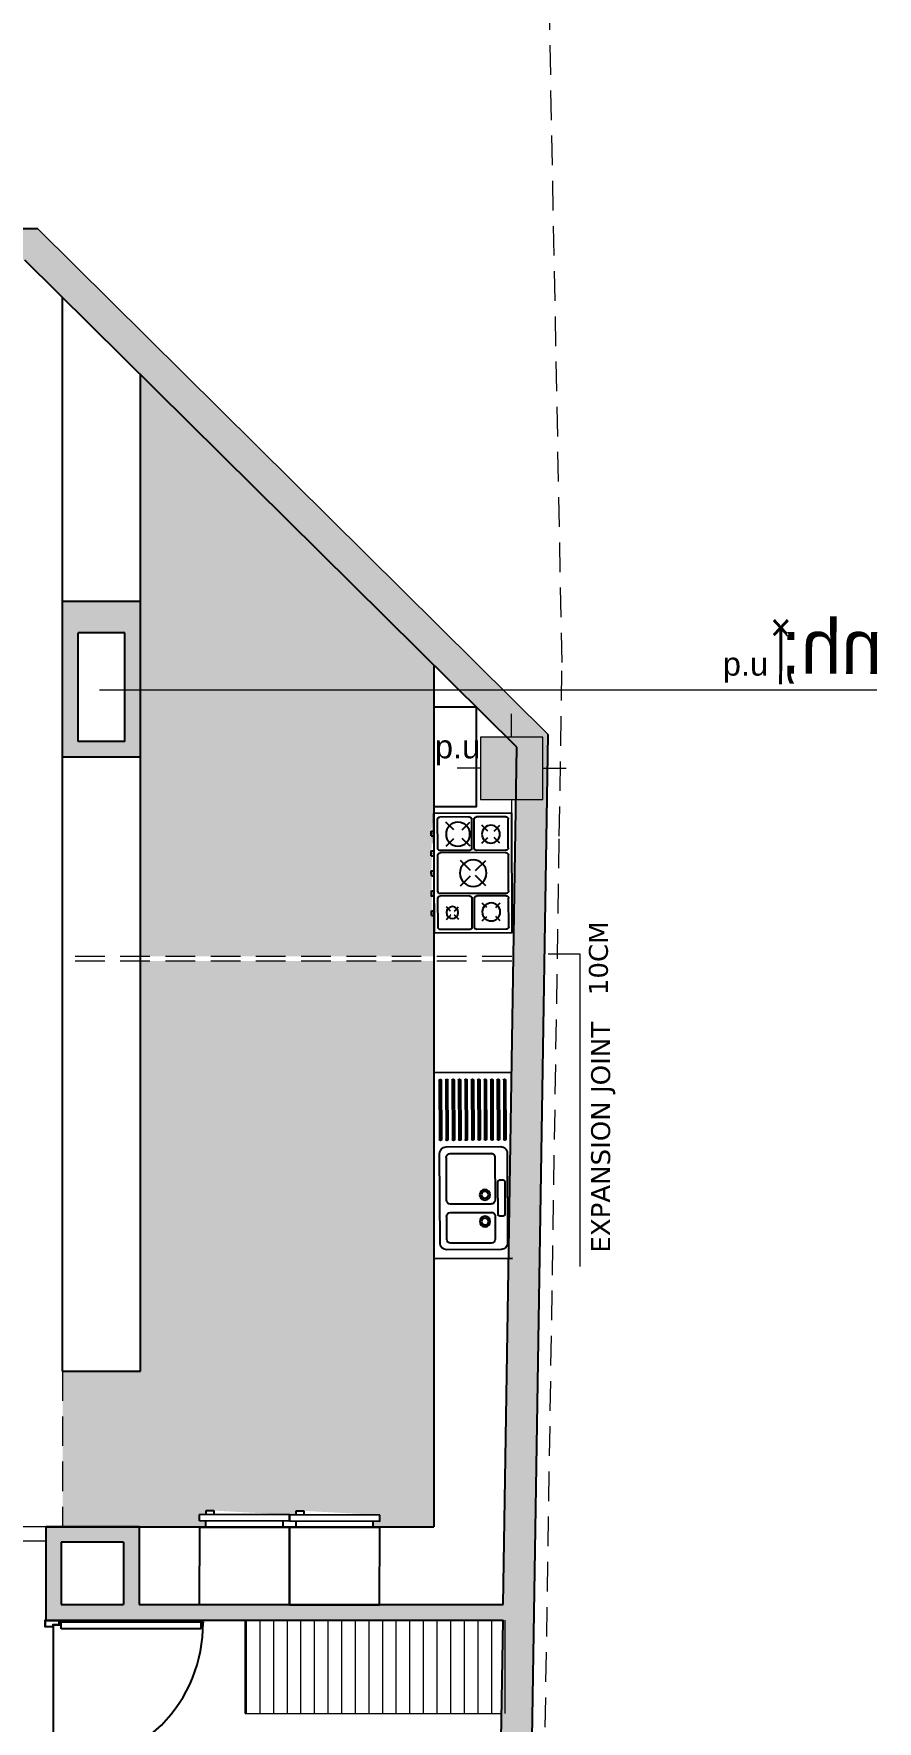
# Model space of a CAD drawing. Header units: inches. Extents: x 70 to 1974, y -315 to 363.
# Drawn here: x 1307.62 to 1313.04, y 192.96 to 203.8 of the extents above; entities that cross this region are included whole.
import ezdxf

# ---------------------------------------------------------------- set-up
doc = ezdxf.new("R2010")
doc.units = ezdxf.units.IN
doc.header["$MEASUREMENT"] = 0
doc.linetypes.add('DASHDOT', pattern=[1, 0.5, -0.25, 0, -0.25])
doc.linetypes.add('DASHED2', pattern=[9.525, 6.35, -3.175])
for name, color, linetype, lineweight in [('1', 19, 'Continuous', 5), ('coulmn', 146, 'Continuous', 13), ('Furniture Movable', 8, 'Continuous', 9), ('hidden line', 252, 'Continuous', 5), ('LAYER1', 8, 'Continuous', 9)]:
    doc.layers.add(name, color=color, linetype=linetype, lineweight=lineweight)
doc.layers.add('AX', color=7, linetype='Continuous', lineweight=18, true_color=0xb7ad8f)
doc.layers.add('moble', color=7, linetype='Continuous', lineweight=5, true_color=0x32414e)
for name, color, linetype in [('elev', 8, 'Continuous'), ('fer', 8, 'Continuous'), ('fernesher  01', 8, 'Continuous'), ('Fur', 1, 'Continuous'), ('HATCH', 253, 'Continuous')]:
    doc.layers.add(name, color=color, linetype=linetype)
doc.styles.add('dimention-1', font='arial.ttf', dxfattribs={"height": 1})
doc.styles.add('FARSI', font='kamran.shx', dxfattribs={"height": 0.35})
doc.styles.add('STYLE7', font='verdana.ttf')

# ---------------------------------------------------------------- blocks, each defined once
blk = doc.blocks.new('DR100K')
at = {"color": 0}
blk.add_line((-0.046, -0.052), (-0.954, -0.052), dxfattribs=at)
at = {"color": 0, "linetype": 'Continuous'}
for p, q in [((-0.059, -0.573), (-0.059, -0.107)), ((-0.059, -0.107), (-0.02, -0.107)), ((-0.019, -0.107), (-0.019, -0.092)), ((-0.019, -0.092), (-0.011, -0.092)), ((-0.011, -0.092), (-0.011, -0.573)), ((-0.059, -1.039), (-0.059, -0.573)), ((-0.011, -0.573), (-0.011, -1.054)), ((-0.02, -1.039), (-0.059, -1.039)), ((-0.019, -1.054), (-0.019, -1.039)), ((-0.011, -1.054), (-0.019, -1.054))]:
    blk.add_line(p, q, dxfattribs=at)
for points in [[(-0.954, -0.052), (-0.954, 0), (-1, 0), (-1, -0.092), (-0.966, -0.092), (-0.966, -0.052)], [(-0.046, -0.052), (-0.046, 0), (0, 0), (0, -0.092), (-0.034, -0.092), (-0.034, -0.052)], [(-0.956, -0.051), (-0.956, -0.002), (-0.998, -0.002), (-0.998, -0.09), (-0.968, -0.09), (-0.968, -0.051)], [(-0.044, -0.051), (-0.044, -0.002), (-0.002, -0.002), (-0.002, -0.09), (-0.032, -0.09), (-0.032, -0.051)]]:
    blk.add_lwpolyline(points, close=True, dxfattribs=at)
blk.add_arc((-0.029, -0.103), 0.951, 179.3821, 270.6161, dxfattribs=at)
blk = doc.blocks.new('REFREJRATOR')
at = {"layer": 'fer', "linetype": 'Continuous'}
for p, q in [((0, 0), (-0.643, 0)), ((-0.643, 0), (-0.643, -0.551)), ((0, -0.551), (0, 0)), ((-0.643, -0.551), (0, -0.551)), ((-0.643, -0.597), (-0.643, -0.643)), ((-0.643, -0.597), (0, -0.597)), ((-0.597, -0.551), (-0.597, -0.597)), ((-0.046, -0.551), (-0.046, -0.597)), ((0, -0.597), (0, -0.643)), ((-0.643, -0.643), (0, -0.643)), ((-0.101, -0.671), (-0.101, -0.643)), ((-0.047, -0.671), (-0.101, -0.671)), ((-0.047, -0.643), (-0.047, -0.671))]:
    blk.add_line(p, q, dxfattribs=at)
blk = doc.blocks.new('GAZ')
at = {"layer": '1'}
h = blk.add_hatch(color=256, dxfattribs=at)
h.paths.add_polyline_path([(-0.853, -0.65), (-0.853, -0.674), (-0.813, -0.674), (-0.813, -0.65)])
h.paths.add_polyline_path([(-0.647, -0.674), (-0.647, -0.65), (-0.687, -0.65), (-0.687, -0.674)])
h.paths.add_polyline_path([(-0.48, -0.674), (-0.48, -0.65), (-0.52, -0.65), (-0.52, -0.674)])
h.paths.add_polyline_path([(-0.313, -0.674), (-0.313, -0.65), (-0.353, -0.65), (-0.353, -0.674)])
h.paths.add_polyline_path([(-0.187, -0.65), (-0.187, -0.674), (-0.147, -0.674), (-0.147, -0.65)])
at = {"layer": 'fer', "linetype": 'Continuous'}
for p, q in [((-1, 0), (0, 0)), ((-1, 0), (-1, -0.65)), ((0, 0), (0, -0.65)), ((-1, -0.65), (0, -0.65))]:
    blk.add_line(p, q, dxfattribs=at)
at = {"layer": 'fernesher  01', "linetype": 'Continuous'}
for p, q in [((-0.97, -0.05), (-0.97, -0.295)), ((-0.95, -0.03), (-0.71, -0.03)), ((-0.9, -0.1), (-0.863, -0.138)), ((-0.788, -0.138), (-0.75, -0.1)), ((-0.69, -0.05), (-0.69, -0.295)), ((-0.67, -0.05), (-0.67, -0.6)), ((-0.65, -0.03), (-0.35, -0.03)), ((-0.33, -0.05), (-0.33, -0.6)), ((-0.31, -0.05), (-0.31, -0.295)), ((-0.29, -0.03), (-0.05, -0.03)), ((-0.25, -0.1), (-0.202, -0.148)), ((-0.149, -0.149), (-0.1, -0.1)), ((-0.03, -0.05), (-0.03, -0.295)), ((-0.9, -0.25), (-0.863, -0.213)), ((-0.788, -0.213), (-0.75, -0.25)), ((-0.606, -0.219), (-0.521, -0.304)), ((-0.479, -0.304), (-0.394, -0.219)), ((-0.25, -0.25), (-0.202, -0.202)), ((-0.149, -0.201), (-0.1, -0.25)), ((-0.97, -0.355), (-0.97, -0.6)), ((-0.95, -0.315), (-0.71, -0.315)), ((-0.95, -0.335), (-0.71, -0.335)), ((-0.69, -0.355), (-0.69, -0.6)), ((-0.606, -0.431), (-0.521, -0.346)), ((-0.479, -0.346), (-0.394, -0.431)), ((-0.31, -0.355), (-0.31, -0.6)), ((-0.29, -0.315), (-0.05, -0.315)), ((-0.29, -0.335), (-0.05, -0.335)), ((-0.274, -0.35), (-0.209, -0.415)), ((-0.138, -0.415), (-0.074, -0.35)), ((-0.03, -0.355), (-0.03, -0.6)), ((-0.887, -0.447), (-0.851, -0.481)), ((-0.887, -0.548), (-0.851, -0.514)), ((-0.816, -0.481), (-0.78, -0.447)), ((-0.816, -0.514), (-0.78, -0.548)), ((-0.274, -0.55), (-0.209, -0.485)), ((-0.138, -0.485), (-0.074, -0.55)), ((-0.95, -0.62), (-0.71, -0.62)), ((-0.853, -0.674), (-0.853, -0.65)), ((-0.853, -0.674), (-0.853, -0.65)), ((-0.853, -0.674), (-0.853, -0.65)), ((-0.853, -0.674), (-0.813, -0.674)), ((-0.813, -0.674), (-0.813, -0.65)), ((-0.687, -0.674), (-0.687, -0.65)), ((-0.687, -0.674), (-0.647, -0.674)), ((-0.65, -0.62), (-0.35, -0.62)), ((-0.647, -0.674), (-0.647, -0.65)), ((-0.52, -0.674), (-0.52, -0.65)), ((-0.52, -0.674), (-0.48, -0.674)), ((-0.48, -0.674), (-0.48, -0.65)), ((-0.353, -0.674), (-0.353, -0.65)), ((-0.353, -0.674), (-0.313, -0.674)), ((-0.313, -0.674), (-0.313, -0.65)), ((-0.29, -0.62), (-0.05, -0.62)), ((-0.187, -0.674), (-0.187, -0.65)), ((-0.187, -0.674), (-0.147, -0.674)), ((-0.147, -0.674), (-0.147, -0.65))]:
    blk.add_line(p, q, dxfattribs=at)
for points in [[(-0.851, -0.48), (-0.851, -0.481)], [(-0.851, -0.514), (-0.851, -0.515)], [(-0.816, -0.481), (-0.816, -0.48)], [(-0.816, -0.515), (-0.816, -0.514)]]:
    blk.add_lwpolyline(points, dxfattribs=at)
for centre, radius in [((-0.825, -0.175), 0.075), ((-0.175, -0.175), 0.075), ((-0.5, -0.325), 0.111), ((-0.174, -0.45), 0.1), ((-0.829, -0.5), 0.05)]:
    blk.add_circle(centre, radius, dxfattribs=at)
for centre, start, end in [((-0.95, -0.05), 90, 180), ((-0.71, -0.05), 0, 90), ((-0.65, -0.05), 90, 180), ((-0.35, -0.05), 0, 90), ((-0.29, -0.05), 90, 180), ((-0.05, -0.05), 0, 90), ((-0.95, -0.295), 180, 270), ((-0.95, -0.355), 90, 180), ((-0.71, -0.295), 270, 0), ((-0.71, -0.355), 0, 90), ((-0.29, -0.295), 180, 270), ((-0.29, -0.355), 90, 180), ((-0.05, -0.295), 270, 360), ((-0.05, -0.355), 0, 90), ((-0.95, -0.6), 180, 270), ((-0.71, -0.6), 270, 0), ((-0.65, -0.6), 180, 270), ((-0.35, -0.6), 270, 0), ((-0.29, -0.6), 180, 270), ((-0.05, -0.6), 270, 0)]:
    blk.add_arc(centre, 0.02, start, end, dxfattribs=at)
for p in [(-0.833, -0.674), (-0.687, -0.674), (-0.5, -0.674), (-0.333, -0.674), (-0.167, -0.674)]:
    blk.add_point(p, dxfattribs=at)
blk = doc.blocks.new('AAAA')
at = {"layer": 'AX'}
h = blk.add_hatch(color=256, dxfattribs=at)
h.dxf.hatch_style = 1
h.paths.add_polyline_path([(0.7, 0.623), (0.3, 0.623), (0.3, 0.223), (0.7, 0.223)])
at = {"layer": 'AX', "linetype": 'DASHDOT'}
for p, q in [((0.5, 0.623), (0.5, 0.773)), ((0.3, 0.423), (0.15, 0.423)), ((0.7, 0.423), (0.85, 0.423)), ((0.5, 0.223), (0.5, 0.073))]:
    blk.add_line(p, q, dxfattribs=at)
at = {"layer": 'AX'}
blk.add_lwpolyline([(0.3, 0.223), (0.7, 0.223), (0.7, 0.623), (0.3, 0.623)], close=True, dxfattribs=at)
blk = doc.blocks.new('s3')
at = {"layer": 'AX', "linetype": 'Continuous'}
blk.add_blockref('AAAA', (248.848, 23.982), dxfattribs=at)
blk = doc.blocks.new('eg')
at = {"layer": 'Fur', "color": 252}
for p, q in [((0, 0.5), (0, 0)), ((0.683, 0.469), (0.1, 0.469)), ((0.275, 0.44), (0.275, 0.42)), ((0.497, 0.452), (0.287, 0.452)), ((0.509, 0.42), (0.509, 0.44)), ((1.156, 0.46), (0.773, 0.46)), ((1.156, 0.448), (0.773, 0.448)), ((1.204, 0.5), (1.204, 0)), ((0.058, 0.427), (0.058, 0.073)), ((0.1, 0.363), (0.1, 0.1)), ((0.274, 0.389), (0.126, 0.389)), ((0.287, 0.408), (0.497, 0.408)), ((0.299, 0.1), (0.299, 0.363)), ((0.353, 0.363), (0.353, 0.1)), ((0.656, 0.389), (0.379, 0.389)), ((0.681, 0.1), (0.681, 0.363)), ((0.725, 0.073), (0.725, 0.427)), ((1.156, 0.419), (0.773, 0.419)), ((1.156, 0.406), (0.773, 0.406)), ((1.156, 0.377), (0.773, 0.377)), ((1.156, 0.364), (0.773, 0.364)), ((1.156, 0.335), (0.773, 0.335)), ((1.156, 0.323), (0.773, 0.323)), ((1.156, 0.294), (0.773, 0.294)), ((1.156, 0.281), (0.773, 0.281)), ((1.156, 0.252), (0.773, 0.252)), ((1.156, 0.239), (0.773, 0.239)), ((1.156, 0.21), (0.773, 0.21)), ((1.156, 0.198), (0.773, 0.198)), ((1.156, 0.169), (0.773, 0.169)), ((1.156, 0.156), (0.773, 0.156)), ((1.156, 0.127), (0.773, 0.127)), ((1.156, 0.114), (0.773, 0.114)), ((0.1, 0.031), (0.683, 0.031)), ((0.126, 0.075), (0.274, 0.075)), ((0.379, 0.075), (0.656, 0.075)), ((1.156, 0.085), (0.773, 0.085)), ((1.156, 0.073), (0.773, 0.073)), ((1.156, 0.044), (0.773, 0.044)), ((1.156, 0.031), (0.773, 0.031))]:
    blk.add_line(p, q, dxfattribs=at)
for centre, radius in [((0.24, 0.323), 0.034), ((0.24, 0.323), 0.0223), ((0.413, 0.323), 0.034), ((0.413, 0.323), 0.0223)]:
    blk.add_circle(centre, radius, dxfattribs=at)
for centre, radius, start, end in [((0.1, 0.427), 0.0418, 90, 180), ((0.287, 0.44), 0.0124, 90, 180), ((0.497, 0.44), 0.0124, 0, 90), ((0.683, 0.427), 0.0418, 0, 90), ((0.773, 0.454), 0.00625, 90, 270), ((1.156, 0.454), 0.00625, 270, 90), ((0.126, 0.363), 0.0257, 90, 180), ((0.274, 0.363), 0.0257, 0, 90), ((0.287, 0.42), 0.0124, 180, 270), ((0.379, 0.363), 0.0257, 90, 180), ((0.497, 0.42), 0.0124, 270, 0), ((0.656, 0.363), 0.0257, 0, 90), ((0.773, 0.412), 0.00625, 90, 270), ((0.773, 0.371), 0.00625, 90, 270), ((0.773, 0.329), 0.00625, 90, 270), ((1.156, 0.412), 0.00625, 270, 90), ((1.156, 0.371), 0.00625, 270, 90), ((1.156, 0.329), 0.00625, 270, 90), ((0.773, 0.287), 0.00625, 90, 270), ((0.773, 0.246), 0.00625, 90, 270), ((1.156, 0.287), 0.00625, 270, 90), ((1.156, 0.246), 0.00625, 270, 90), ((0.773, 0.204), 0.00625, 90, 270), ((0.773, 0.162), 0.00625, 90, 270), ((0.773, 0.121), 0.00625, 90, 270), ((1.156, 0.204), 0.00625, 270, 90), ((1.156, 0.162), 0.00625, 270, 90), ((1.156, 0.121), 0.00625, 270, 90), ((0.1, 0.073), 0.0418, 180, 270), ((0.126, 0.1), 0.0257, 180, 270), ((0.274, 0.1), 0.0257, 270, 0), ((0.379, 0.1), 0.0257, 180, 270), ((0.656, 0.1), 0.0257, 270, 0), ((0.683, 0.073), 0.0418, 270, 360), ((0.773, 0.079), 0.00625, 90, 270), ((0.773, 0.037), 0.00625, 90, 270), ((1.156, 0.079), 0.00625, 270, 90), ((1.156, 0.037), 0.00625, 270, 90)]:
    blk.add_arc(centre, radius, start, end, dxfattribs=at)

msp = doc.modelspace()

# ---------------------------------------------------------------- hatches: boundary and pattern name
h = msp.add_hatch(color=156)
h.dxf.hatch_style = 1
h.paths.add_polyline_path([(1293.34537, 203.55132), (1293.46816, 203.55091), (1293.46816, 203.75091), (1293.14978, 203.75138), (1292.79177, 187.68959), (1292.99172, 187.68513)])
h.paths.add_polyline_path([(1303.33319, 203.74813), (1303.13319, 203.74819), (1303.13319, 202.54819), (1301.77054, 202.54869), (1301.77054, 202.34869), (1302.99838, 202.34824), (1302.99839, 200.77581), (1302.49838, 200.77581), (1302.49839, 199.65661), (1302.99839, 199.65661), (1302.99841, 195.82157), (1298.89841, 195.82157), (1298.49841, 195.82157), (1298.49841, 195.30571), (1298.89841, 195.30571), (1298.89841, 194.42157), (1300.59841, 194.42157), (1300.59841, 194.52157), (1298.99841, 194.52157), (1298.99841, 195.72157), (1301.39841, 195.72157), (1301.39841, 193.92157), (1301.69048, 193.92157), (1301.69048, 193.82157), (1302.23761, 193.82157), (1303.19841, 193.82157), (1303.19841, 194.02157), (1301.79841, 194.02157), (1301.79841, 195.72157), (1303.09841, 195.72157), (1303.09841, 194.82157), (1303.19841, 194.82157), (1303.19838, 202.34817), (1303.33319, 202.34812)])
h.paths.add_polyline_path([(1302.59838, 200.67581), (1302.99839, 200.67581), (1302.99839, 200.271), (1302.59838, 200.271)], flags=16)
h.paths.add_polyline_path([(1302.59838, 200.171), (1302.99839, 200.171), (1302.99839, 199.75661), (1302.59839, 199.75661)], flags=16)
h.paths.add_polyline_path([(1301.69841, 195.72157), (1301.69841, 194.02157), (1301.49841, 194.02157), (1301.49841, 195.72157)], flags=16)
h.paths.add_polyline_path([(1298.89841, 195.72157), (1298.89841, 195.40571), (1298.59841, 195.40571), (1298.59841, 195.72157)], flags=16)
h.paths.add_polyline_path([(1307.64747, 202.54594), (1307.04483, 202.54594), (1307.04483, 202.34667), (1307.56459, 202.3465), (1310.72448, 199.21483), (1310.53425, 187.14536), (1310.73428, 187.14536), (1310.9258, 199.2969)])
h.paths.add_polyline_path([(1310.63765, 193.70571), (1309.84288, 193.70571), (1309.84287, 193.70226), (1309.26389, 193.70398), (1308.6849, 193.70571), (1308.29841, 193.70571), (1308.29841, 194.20571), (1307.69841, 194.20571), (1307.69841, 193.70571), (1307.69841, 193.60571), (1310.63607, 193.60571)], flags=17)
h.paths.add_polyline_path([(1308.19841, 193.70571), (1307.79841, 193.70571), (1307.79841, 194.10571), (1308.19841, 194.10571)], flags=16)
h.paths.add_polyline_path([(1307.89841, 188.7186), (1307.79841, 188.7186), (1307.79841, 192.60571), (1307.69841, 192.60571), (1307.69841, 187.43302), (1306.87092, 187.45862), (1306.87099, 187.26066), (1307.89841, 187.22983)])
h.paths.add_polyline_path([(1306.50217, 193.00571), (1304.79217, 193.00571), (1304.79217, 194.82157), (1306.40217, 194.82157), (1306.40217, 193.80571), (1306.50217, 193.80571), (1306.50217, 194.92157), (1304.39841, 194.92157), (1304.39841, 194.82157), (1304.69217, 194.82157), (1304.69217, 194.02165), (1304.39841, 194.02165), (1304.39841, 193.82165), (1304.59217, 193.82165), (1304.59217, 192.30571), (1304.59217, 191.50571), (1304.79217, 191.50571), (1304.79217, 187.32976), (1305.67108, 187.30054), (1305.67092, 187.49574), (1304.99217, 187.51674), (1304.99217, 192.4971), (1306.73683, 192.4971), (1306.73683, 192.5971), (1306.50217, 192.5971)])
h.paths.add_polyline_path([(1305.21836, 192.90571), (1306.40217, 192.90571), (1306.40217, 192.5971), (1305.21836, 192.5971)], flags=16)
h.paths.add_polyline_path([(1304.79217, 192.30571), (1304.79217, 191.60571), (1304.69217, 191.60571), (1304.69217, 192.30571)], flags=16)
h.paths.add_polyline_path([(1300.89841, 187.65931), (1300.89841, 190.60929), (1302.69841, 190.60929), (1302.69841, 190.96543), (1302.49841, 190.96543), (1302.49841, 190.80929), (1300.89841, 190.80929), (1300.89841, 192.22157), (1302.49841, 192.22157), (1302.49841, 192.06543), (1302.69841, 192.06543), (1302.69841, 192.22157), (1302.79842, 192.22157), (1302.79842, 192.42157), (1300.69841, 192.42157), (1300.69841, 191.39003), (1300.49841, 191.39003), (1300.49841, 191.29003), (1300.69841, 191.29003), (1300.69841, 187.64959), (1298.79841, 187.71146), (1296.84767, 187.77182), (1296.84767, 187.59386), (1303.59217, 187.36965), (1303.59217, 187.56976)])
h.paths.add_polyline_path([(1294.89694, 191.29003), (1299.49841, 191.29003), (1299.49841, 191.39003), (1294.69694, 191.39003), (1294.69694, 187.63826), (1295.64767, 187.60885), (1295.64767, 187.80894), (1294.89694, 187.83217)])
h.paths.add_polyline_path([(1300.74845, 202.54906), (1300.19837, 202.54926), (1300.19837, 202.34926), (1300.74837, 202.34906)], flags=17)
h.paths.add_polyline_path([(1300.40131, 203.7501), (1300.03167, 203.75014), (1300.03163, 203.55014), (1300.40125, 203.5501)])
h = msp.add_hatch(color=156)
h.dxf.hatch_style = 1
h.paths.add_polyline_path([(1308.30702, 200.1511), (1307.80702, 200.1511), (1307.80702, 199.1511), (1308.30702, 199.1511), (1308.30702, 199.9511)])
h.paths.add_polyline_path([(1308.20702, 199.9511), (1308.20702, 199.2511), (1307.90702, 199.2511), (1307.90702, 199.9511)], flags=16)
at = {"layer": 'HATCH', "true_color": 0x986943}
h = msp.add_hatch(dxfattribs=at)
h.set_pattern_fill('AR2', color=35, scale=0.8, angle=765, pattern_type=2)
h.set_pattern_definition([(135, (818.30646, 175.6424), (-1.1313708, 2e-15), [0.08, -0.72]), (135, (818.2103, 175.54626), (-1.1313708, 2e-15), [0.08, -0.72]), (135, (818.0519, 175.3879), (-1.1313708, 2e-15), [0.08, -0.72]), (135, (817.9557, 175.2917), (-1.1313708, 2e-15), [0.08, -0.72]), (315, (818.4083, 174.83915), (1.1313708, -2e-15), [0.08, -0.72]), (315, (818.50445, 174.9353), (1.1313708, -2e-15), [0.08, -0.72]), (315, (818.6628, 175.0937), (1.1313708, -2e-15), [0.08, -0.72]), (315, (818.759, 175.1899), (1.1313708, -2e-15), [0.08, -0.72]), (225, (817.9557, 175.1899), (-2e-15, -1.1313708), [0.08, -0.72]), (225, (818.0519, 175.0937), (-2e-15, -1.1313708), [0.08, -0.72]), (225, (818.30646, 174.83915), (-2e-15, -1.1313708), [0.08, -0.72]), (225, (818.2103, 174.9353), (-2e-15, -1.1313708), [0.08, -0.72]), (45, (818.759, 175.2917), (2e-15, 1.1313708), [0.08, -0.72]), (45, (818.6628, 175.3879), (2e-15, 1.1313708), [0.08, -0.72]), (45, (818.50445, 175.54626), (2e-15, 1.1313708), [0.08, -0.72]), (45, (818.4083, 175.6424), (2e-15, 1.1313708), [0.08, -0.72]), (22.2176, (818.15372, 175.161592), (24.89015788924, 10.1823405335), [0.433848, -42.9509424]), (180, (818.6402, 175.2408), (-0.5656856, -0.5656856), [0.5656856, -0.5656856]), (45, (818.1537, 175.03714), (2e-15, 1.1313708), [0.568, -0.232]), (315, (818.1537, 175.4444), (1.1313708, -2e-15), [0.568, -0.232]), (67.7824, (818.272515, 175.042798), (6.22254097286, 15.2735060474), [0.433848, -42.9509424]), (292.2176, (818.272515, 175.438778), (10.1823405335, -24.89015788924), [0.433848, -42.9509424]), (337.7824, (818.15372, 175.319984), (15.2735060474, -6.22254097286), [0.433848, -42.9509424]), (270, (818.35737, 175.52363), (0.5656856, -0.5656856), [0.5656856, -0.5656856]), (135, (818.4535, 175.4727), (-1.1313708, 2e-15), [0.136, -0.664]), (225, (818.3574, 175.5689), (-2e-15, -1.1313708), [0.136, -0.664]), (177.7094, (818.2612, 175.47272), (-1.1313712008, 8.95e-08), [0.1415344, -14.0119104]), (272.2906, (818.11978, 175.478376), (0.5656828563, -13.0107645117), [0.1415344, -14.0119104]), (225, (818.1254, 175.33695), (-2e-15, -1.1313708), [0.136, -0.664]), (315, (818.0293, 175.2408), (1.1313708, -2e-15), [0.136, -0.664]), (267.7094, (818.125436, 175.14462), (-8.95e-08, -1.1313712008), [0.1415344, -14.0119104]), (2.2906, (818.11978, 175.0032), (13.0107645117, 0.5656828563), [0.1415344, -14.0119104]), (315, (818.2612, 175.00886), (1.1313708, -2e-15), [0.136, -0.664]), (45, (818.3574, 174.9127), (2e-15, 1.1313708), [0.136, -0.664]), (0, (818.45353, 175.00886), (0.5656856, 0.5656856), [0.1357648, -0.9956064]), (90, (818.5893, 175.00886), (-0.5656856, 0.5656856), [0.1357648, -0.9956064]), (45, (818.5893, 175.1446), (2e-15, 1.1313708), [0.136, -0.664]), (135, (818.6855, 175.2408), (-1.1313708, 2e-15), [0.136, -0.664]), (90, (818.5893, 175.33695), (-0.5656856, 0.5656856), [0.1357648, -0.9956064]), (180, (818.5893, 175.4727), (-0.5656856, -0.5656856), [0.1357648, -0.9956064]), (135, (818.4366, 175.4444), (-1.1313708, 2e-15), [0.112, -0.688]), (225, (818.3574, 175.5236), (-2e-15, -1.1313708), [0.12, -0.68]), (177.2737, (818.272515, 175.43878), (-1.131370945, 1.1e-08), [0.1189288, -11.7739264]), (270, (818.1537, 175.44443), (0.5656856, -0.5656856), [0.1244504, -1.00692]), (225, (818.1537, 175.32), (-2e-15, -1.1313708), [0.112, -0.688]), (315, (818.0745, 175.2408), (1.1313708, -2e-15), [0.112, -0.688]), (270, (818.1537, 175.1616), (0.5656856, -0.5656856), [0.1244504, -1.00692]), (2.7263, (818.15372, 175.03714), (10.748023289, 0.565683144), [0.1189288, -11.7739264]), (315, (818.2725, 175.0428), (1.1313708, -2e-15), [0.12, -0.68]), (45, (818.3574, 174.95795), (2e-15, 1.1313708), [0.112, -0.688]), (2.7263, (818.436563, 175.03714), (10.748023289, 0.565683144), [0.1189288, -11.7739264]), (90, (818.55536, 175.0428), (-0.5656856, 0.5656856), [0.1131368, -1.0182336]), (45, (818.55536, 175.1559), (2e-15, 1.1313708), [0.12, -0.68]), (135, (818.6402, 175.2408), (-1.1313708, 2e-15), [0.12, -0.68]), (90, (818.55536, 175.32564), (-0.5656856, 0.5656856), [0.1131368, -1.0182336]), (177.2737, (818.555357, 175.43878), (-1.131370945, 1.1e-08), [0.1189288, -11.7739264]), (270, (818.66284, 175.501), (0.5656856, -0.5656856), [0.1131368, -1.0182336]), (315, (818.6628, 175.3879), (1.1313708, -2e-15), [0.064, -0.736]), (315, (818.7081, 175.3426), (1.1313708, -2e-15), [0.072, -0.728]), (0, (818.759, 175.2917), (0.5656856, 0.5656856), [0.1131368, -1.0182336]), (180, (818.6176, 175.54626), (-0.5656856, -0.5656856), [0.1131368, -1.0182336]), (135, (818.50445, 175.54626), (-1.1313708, 2e-15), [0.072, -0.728]), (135, (818.4535, 175.5972), (-1.1313708, 2e-15), [0.064, -0.736]), (92.7263, (818.40828, 175.642425), (-0.565683144, 10.748023289), [0.1189288, -11.7739264]), (0, (818.09715, 175.54626), (0.5656856, 0.5656856), [0.1131368, -1.0182336]), (45, (818.2103, 175.54626), (2e-15, 1.1313708), [0.064, -0.736]), (45, (818.25554, 175.5915), (2e-15, 1.1313708), [0.072, -0.728]), (90, (818.30646, 175.6424), (-0.5656856, 0.5656856), [0.1131368, -1.0182336]), (270, (818.0519, 175.501), (0.5656856, -0.5656856), [0.1131368, -1.0182336]), (225, (818.0519, 175.3879), (-2e-15, -1.1313708), [0.072, -0.728]), (225, (818.001, 175.33695), (-2e-15, -1.1313708), [0.064, -0.736]), (180, (817.95573, 175.2917), (-0.5656856, -0.5656856), [0.1131368, -1.0182336]), (90, (818.0519, 174.9806), (-0.5656856, 0.5656856), [0.1131368, -1.0182336]), (135, (818.0519, 175.0937), (-1.1313708, 2e-15), [0.072, -0.728]), (135, (818.001, 175.1446), (-1.1313708, 2e-15), [0.064, -0.736]), (180, (817.95573, 175.1899), (-0.5656856, -0.5656856), [0.1131368, -1.0182336]), (0, (818.09715, 174.9353), (0.5656856, 0.5656856), [0.1131368, -1.0182336]), (315, (818.2103, 174.9353), (1.1313708, -2e-15), [0.064, -0.736]), (315, (818.25554, 174.8901), (1.1313708, -2e-15), [0.072, -0.728]), (270, (818.30646, 174.83915), (0.5656856, -0.5656856), [0.1131368, -1.0182336]), (180, (818.6176, 174.9353), (-0.5656856, -0.5656856), [0.1131368, -1.0182336]), (225, (818.50445, 174.9353), (-2e-15, -1.1313708), [0.072, -0.728]), (225, (818.4535, 174.8844), (-2e-15, -1.1313708), [0.064, -0.736]), (267.2737, (818.40828, 174.83915), (-1.1e-08, -1.131370945), [0.1189288, -11.7739264]), (90, (818.66284, 174.9806), (-0.5656856, 0.5656856), [0.1131368, -1.0182336]), (45, (818.6628, 175.0937), (2e-15, 1.1313708), [0.064, -0.736]), (45, (818.7081, 175.139), (2e-15, 1.1313708), [0.072, -0.728]), (0, (818.759, 175.1899), (0.5656856, 0.5656856), [0.1131368, -1.0182336])])
h.paths.add_polyline_path([(1310.19217, 197.84125), (1308.30702, 197.84125), (1308.30702, 195.20571), (1307.80702, 195.20571), (1307.80702, 194.20571), (1308.29841, 194.20571), (1308.72775, 194.20571), (1308.72786, 194.24321), (1308.68651, 194.24334), (1308.68663, 194.28469), (1308.72913, 194.28457), (1308.7292, 194.30969), (1308.77736, 194.30955), (1309.26561, 194.28297), (1309.30811, 194.28284), (1309.30819, 194.30797), (1309.35635, 194.30782), (1309.8446, 194.28124), (1309.84447, 194.23988), (1309.80312, 194.24001), (1309.80301, 194.20571), (1310.19217, 194.20571)])
h.paths.add_polyline_path([(1310.19217, 199.74239), (1308.30702, 201.6107), (1308.30702, 197.87125), (1310.19217, 197.87125), (1310.19217, 198.13315), (1310.17699, 198.13308), (1310.17685, 198.16385), (1310.17923, 198.26086), (1310.17641, 198.26085), (1310.17627, 198.29162), (1310.1794, 198.3895), (1310.17583, 198.38949), (1310.17569, 198.42025), (1310.18004, 198.51771), (1310.17525, 198.51769), (1310.17512, 198.54846), (1310.18201, 198.64593), (1310.17468, 198.64589), (1310.17454, 198.67666), (1310.19217, 198.78953)])
at = {"layer": 'hidden line'}
h = msp.add_hatch(dxfattribs=at)
h.set_pattern_fill('ANSI31', color=256, scale=0.7, angle=45)
h.set_pattern_definition([(90, (818.81307, -364.20924), (-0.0875, 0), [])])
h.paths.add_polyline_path([(1310.69217, 193.60571), (1308.97896, 193.60571), (1308.97896, 193.00571), (1310.69217, 193.00571)])

# ---------------------------------------------------------------- linework, layer by layer
for p, q in [((1307.64747, 202.54594), (1307.04483, 202.54594)), ((1310.72448, 199.21483), (1307.56515, 202.34594)), ((1308.30702, 200.1511), (1307.80702, 200.1511)), ((1307.80702, 199.1511), (1307.80702, 200.1511)), ((1308.30702, 199.94697), (1308.30702, 200.1511)), ((1308.20702, 199.9511), (1307.90702, 199.9511)), ((1307.90702, 199.2511), (1307.90702, 199.9511)), ((1308.20702, 199.2511), (1308.20702, 199.9511)), ((1308.30702, 199.9511), (1308.30702, 199.9511)), ((1308.30702, 199.1511), (1308.30702, 199.9511)), ((1308.20702, 199.2511), (1307.90702, 199.2511)), ((1310.73441, 187.15382), (1310.9258, 199.2969)), ((1308.30702, 199.1511), (1307.80702, 199.1511)), ((1310.63765, 193.70571), (1310.72448, 199.21483)), ((1307.69841, 194.20571), (1307.69841, 193.70571)), ((1308.29841, 194.20571), (1307.69841, 194.20571)), ((1308.29841, 194.20571), (1308.29841, 193.70571)), ((1307.79841, 194.10571), (1307.79841, 193.70571)), ((1308.19841, 194.10571), (1307.79841, 194.10571)), ((1308.19841, 194.10571), (1308.19841, 193.70571)), ((1307.69841, 193.70571), (1307.69841, 193.60571)), ((1307.79841, 193.70571), (1308.19841, 193.70571)), ((1308.29841, 193.70571), (1310.63765, 193.70571)), ((1307.69841, 193.60571), (1310.63607, 193.60571)), ((1310.53439, 187.15382), (1310.63607, 193.60571))]:
    msp.add_line(p, q)
at = {"layer": 'coulmn', "color": 143, "true_color": 0x7aafdf}
msp.add_line((1308.04336, 199.58507), (1313.03738, 199.58507), dxfattribs=at)
at = {"layer": 'elev'}
for p, q in [((1307.80702, 200.1511), (1307.80702, 202.10623)), ((1308.30702, 195.20571), (1308.30702, 201.6107)), ((1310.19217, 199.74239), (1310.19217, 194.20571)), ((1307.80702, 195.20571), (1307.80702, 199.1511)), ((1307.80702, 195.20571), (1308.30702, 195.20571)), ((1307.69841, 194.20571), (1310.19217, 194.20571)), ((1308.97896, 193.60571), (1308.97896, 193.00571))]:
    msp.add_line(p, q, dxfattribs=at)
msp.add_lwpolyline([(1310.46495, 199.47205), (1310.19217, 199.47205), (1310.19217, 198.83531), (1310.46495, 198.83531)], close=True, dxfattribs=at)
at = {"layer": 'Furniture Movable', "color": 0}
msp.add_line((1307.64747, 202.54594), (1310.9258, 199.2969), dxfattribs=at)
at = {"layer": 'hidden line', "linetype": 'DASHED2', "ltscale": 0.03}
for p, q in [((1310.69217, 197.87125), (1307.80702, 197.87125)), ((1310.69217, 197.84125), (1307.80702, 197.84125)), ((1307.80702, 195.20571), (1307.80702, 194.20571)), ((1307.69841, 194.20571), (1306.50217, 194.20571)), ((1307.69841, 194.11295), (1306.50217, 194.11295))]:
    msp.add_line(p, q, dxfattribs=at)
at = {"layer": 'hidden line'}
msp.add_line((1308.97896, 193.00571), (1310.62662, 193.00571), dxfattribs=at)
at = {"layer": 'hidden line', "color": 251, "linetype": 'DASHED2', "ltscale": 0.03, "true_color": 0x636466}
msp.add_lwpolyline([(1292.70716, 184.79525), (1303.42308, 184.52711), (1310.77466, 184.49491), (1310.99765, 198.64355), (1311.01526, 199.76046), (1310.26243, 238.62692), (1312.16015, 238.70254), (1311.8955, 249.15004), (1301.80033, 249.46262), (1300.54407, 219.47823), (1294.1774, 218.82596), (1294.37303, 215.53176), (1293.37743, 215.43804), (1293.00289, 202.10177), (1292.61719, 184.7975)], dxfattribs=at)
at = {"layer": 'LAYER1', "linetype": 'ByBlock'}
for p, q in [((1311.13169, 197.88579), (1310.9251, 197.88579)), ((1311.13169, 195.87718), (1311.13169, 197.88579))]:
    msp.add_line(p, q, dxfattribs=at)

# ---------------------------------------------------------------- block references
msp.add_blockref('s3', (1061.34335, 174.6751))
at = {"layer": 'elev', "xscale": 0.9615753517488241, "yscale": 0.9615753517488241, "zscale": 0.9615753517488241, "rotation": 89.99999999952102}
msp.add_blockref('DR100K', (1307.69544, 193.60571), dxfattribs=at)
at = {"layer": 'LAYER1', "linetype": 'ByBlock'}
for name, p, xscale, yscale, zscale, rotation in [('eg', (1310.20102, 195.92786), -0.9917441223247485, 0.9917441223247466, 0.9917441223247465, 270.2570605478376), ('REFREJRATOR', (1308.6849, 193.70571), 0.9000000000014561, 0.9000000000014561, 0.9000000000014561, 179.8291396666564), ('REFREJRATOR', (1309.26389, 193.70398), 0.9000000000014561, 0.9000000000014561, 0.9000000000014561, 179.8291396666564)]:
    msp.add_blockref(name, p, dxfattribs=dict(at, xscale=xscale, yscale=yscale, zscale=zscale, rotation=rotation))
at = {"layer": 'moble', "xscale": -0.7692307692309441, "yscale": 0.7692307692309439, "zscale": 0.7692307692309441, "rotation": 270.2582824074991}
msp.add_blockref('GAZ', (1310.69217, 198.79182), dxfattribs=at)

# ---------------------------------------------------------------- texts
at = {"layer": 'coulmn', "color": 143, "true_color": 0x7aafdf, "style": 'FARSI', "text_generation_flag": 2}
msp.add_text('nh;\u200d ', height=0.35, rotation=359.828755, dxfattribs=at).set_placement((1313.07011, 199.68617))
at = {"layer": 'coulmn', "color": 143, "true_color": 0x7aafdf, "insert": (1312.04775, 199.82564), "char_height": 0.15, "attachment_point": 1, "style": 'dimention-1'}
msp.add_mtext_dynamic_manual_height_columns('p.u', width=0.0392844, gutter_width=0.2625, heights=[0], dxfattribs=at)
at = {"layer": 'elev', "insert": (1310.1982, 199.29408), "char_height": 0.15, "attachment_point": 1, "style": 'dimention-1'}
msp.add_mtext_dynamic_manual_height_columns('p.u', width=0.0392844, gutter_width=0.2625, heights=[0], dxfattribs=at)
at = {"layer": 'LAYER1', "linetype": 'ByBlock', "style": 'STYLE7'}
msp.add_text('EXPANSION JOINT', height=0.1218747, rotation=90, dxfattribs=at).set_placement((1311.32389, 195.96734))
at = {"layer": 'LAYER1', "linetype": 'ByBlock', "insert": (1311.31193, 197.62202), "char_height": 0.121875, "attachment_point": 7, "rotation": 90, "style": 'STYLE7'}
msp.add_mtext_dynamic_manual_height_columns('10CM', width=0.2344465, gutter_width=1.75, heights=[0], dxfattribs=at)

doc.saveas('drawing.dxf')
